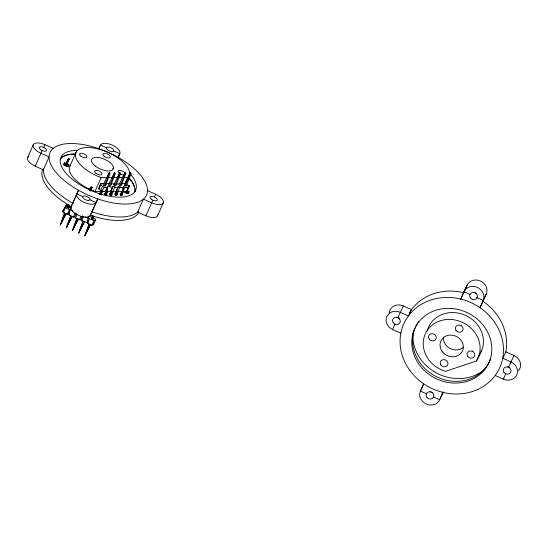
<?xml version="1.0" encoding="UTF-8"?>
<svg xmlns="http://www.w3.org/2000/svg" width="548" height="548" viewBox="0 0 548 548"><rect width="100%" height="100%" fill="white"/><g stroke="black" fill="none" stroke-linecap="round" stroke-linejoin="round"><path stroke-width="0.82" d="M64.554 165.017L64.808 165.277A2.11 0.945 23.7 0 0 68.089 165.791A2.11 0.945 23.7 0 0 65.561 163.763A2.11 0.945 23.7 0 0 64.842 165.236L64.493 165.023M89.468 189.101L89.831 189.348L89.399 189.108M114.813 187.409L112.963 186.478L110.367 192.738L110.943 190.903L112.018 191.362L111.977 192.67L114.813 187.409L117.998 187.43L118.19 186.484L120.067 187.437L123.252 187.457L123.471 186.539L125.321 187.471L128.506 187.484L128.705 186.573L126.931 184.566M89.084 215.967L95.708 219.316L92.961 225.091L91.571 225.242L87.865 223.584L87.091 222.461L81.748 220.851L80.864 219.659L79.344 219.769L75.638 218.111L74.761 216.912L73.227 217.035L69.521 215.371L69.74 209.809L70.213 208.733L67.116 214.295L63.41 212.638L62.547 211.466L66.664 204.5L65.829 206.829M88.324 188.67L93.194 190.683M110.881 191.355L101.51 191.3L98.756 188.82L100.914 183.512L104.099 183.525M106.038 184.443L106.168 183.539L109.353 183.553M107.62 186.464L106.579 192.567L107.62 186.464L105.627 191.327L107.62 186.464L112.744 187.395M111.292 184.471L111.422 183.566L114.648 184.053M121.8 184.525L121.93 183.628L125.108 183.642M71.13 208.315L70.959 206.295L70.24 207.815M68.904 164.715L68.075 166.873L63.41 164.585L64.568 162.777L68.904 164.715L68.432 165.791M126.883 190.677L129.075 191.656L128.246 193.814L124.334 192.081M125.321 187.471L122.053 192.499L123.252 187.457M64.828 164.811C64.02 164.667 65.753 165.38 64.767 164.811M89.523 188.964L89.947 189.231L89.571 188.93M122.526 191.416L123.471 186.539M66.5 165.77L69.315 158.927L68.445 158.605L65.281 165.291L66.5 165.77L66.76 165.243M112.018 191.362L115.936 191.916L116.313 190.916L117.272 191.389L117.012 192.588L120.067 187.437M88.084 218.022L88.324 216.967L87.091 222.461L89.406 218.618L87.865 223.584M69.521 215.371L68.637 214.186L69.74 209.809M93.948 216.344L92.907 219.344L91.365 218.652L92.865 215.864M69.493 205.274L68.452 208.391L69.5 205.397M99.489 194.622L100.942 190.108M104.73 194.656L105.949 190.896M109.984 194.684L111.203 190.923M115.238 194.711L116.457 190.951M120.245 195.492L121.464 191.732M63.41 212.638L65.424 206.589L62.547 211.466M92.907 219.344L93.948 216.227M75.638 218.111L76.946 214.384M64.753 212.994L60.52 224.707L66.109 213.604M70.863 215.734L66.637 227.441L72.226 216.337M76.98 218.467L72.747 230.181L78.337 219.077M83.091 221.207L78.864 232.921L84.454 221.817M88.92 224.728L84.974 235.654L90.564 224.55M100.914 183.512L98.756 188.82L100.784 184.409M64.698 212.877L60.088 225.166L66.144 213.528M70.808 215.617L66.198 227.906L72.261 216.268M76.925 218.357L72.315 230.639L78.371 219.001M83.036 221.091L78.426 233.38L84.488 221.741M89.146 223.831L84.543 236.12L90.598 224.481M100.668 193.985L101.764 191.06M105.367 195.478L107.018 191.088M110.621 195.513L111.998 191.848M115.875 195.54L117.525 191.149M121.129 195.568L122.499 191.91M106.922 178.6L109.408 172.236L103.113 184.95L103.969 185.916L105.291 185.93L110.23 173.004L103.969 185.916M112.176 178.627L114.662 172.264L108.367 184.977L109.223 185.95L110.545 185.957L115.484 173.031L109.223 185.95M117.43 178.655L119.916 172.291L113.621 185.012L114.477 185.978L115.799 185.984L120.738 173.058L114.477 185.978M122.684 178.682L125.163 172.325L118.875 185.039L119.731 186.005L121.053 186.012L125.992 173.093L119.731 186.005M127.937 178.716L130.417 172.353L124.129 185.066L124.978 186.039L126.307 186.046L131.239 173.12L124.978 186.039M81.748 220.851L83.454 216.59M90.776 190.553L92.153 187.258L91.283 186.936L89.468 190.738L91.283 186.936M90.557 191.204L92.153 187.258M125.471 192.177L126.677 192.718L129.492 185.875L128.465 185.82L129.26 186.327L129.492 185.875M82.364 215.953L80.864 219.659L82.563 216.042M111.155 190.903L112.963 186.478L110.943 190.903M116.313 190.916L118.19 186.484M128.506 187.484L126.163 192.519L128.705 186.573M74.761 216.912L76.336 213.234M105.565 184.95L106.168 183.539M27.619 157.639L33.291 144.672A10.549 4.72 23.7 0 1 44.991 144.741L53.183 148.405M33.291 144.672A10.549 4.72 23.7 0 0 40.853 153.228L49.046 156.899L43.367 169.866L35.175 166.195L42.141 150.577M64.095 163.852L64.568 162.777M69.911 166.243L76.014 152.303M71.069 206.836L78.508 190.266L71.069 206.836A10.549 4.72 23.7 0 0 78.624 215.398A10.549 4.72 23.7 0 0 90.324 215.46L97.763 198.883L90.324 215.46M98.887 148.864L100.558 145.049A10.549 4.72 23.7 0 1 112.258 145.117A10.549 4.72 23.7 0 1 119.813 153.673L118.142 157.482M70.528 165.236A29.01 12.981 23.7 0 0 95.016 191.519L101.12 177.586L127.931 177.504A29.01 12.981 23.7 0 0 128.965 176.018L128.581 176.888M125.561 182.922L127.931 177.504M128.602 192.738L129.075 191.656M157.584 215.837L163.263 202.87A10.549 4.72 23.7 0 1 151.563 202.808L143.371 199.136L137.692 212.103L145.891 215.768L152.858 200.157M400.841 333.239L392.649 329.567L395.012 324.169M397.855 317.682L403.328 305.914L411.521 309.586L408.411 315.956L400.218 312.285A10.549 9.432 26 0 0 386.806 316.614A10.549 9.432 26 0 0 392.649 329.567M423.618 383.744L420.398 391.101A10.549 9.432 26 0 0 426.241 404.054A10.549 9.432 26 0 0 439.654 399.718L443.407 391.882M467.033 285.344L460.704 299.064L467.033 285.344A10.549 9.432 26 0 1 480.445 281.008A10.549 9.432 26 0 1 486.288 293.961L479.959 307.688L486.288 293.961M442.873 392.368L439.654 399.718L433.639 397.026M495.173 375.476L503.365 379.148L505.729 373.743M508.571 367.263L514.038 355.494L505.845 351.823L502.742 358.193L510.935 361.858A10.549 9.432 26 0 1 516.778 374.811A10.549 9.432 26 0 1 503.365 379.148M115.936 191.916L117.998 187.43M100.544 190.848L102.579 186.436L100.681 184.409M92.961 225.091L95.708 219.316L95.016 220.741L94.194 220.762L85.344 216.796M68.445 158.605L65.308 165.222M43.696 147.391L44.991 144.741M68.418 204.918L66.911 207.706L68.569 204.863M98.798 148.666L100.558 145.049L106.579 147.741M118.053 157.283L119.813 153.673L113.799 150.974A3.959 1.767 23.7 0 1 107.709 149.933A3.959 1.767 23.7 0 1 109.052 147.172A3.959 1.767 23.7 0 1 113.799 150.974M126.677 192.718L126.931 192.184M154.413 196.972L155.707 194.314L147.515 190.649M423.159 385.436L420.398 391.101L426.419 393.793M476.472 360.954A29.01 25.941 26 0 0 463.081 322.656A29.01 25.941 26 0 0 424.611 335.588A29.01 25.941 26 0 0 445.654 371.318L476.472 360.954L479.815 354.111A29.01 25.941 26 0 0 465.231 315.258A29.01 25.941 26 0 0 427.269 330.985M478.151 357.81L481.487 350.967M79.344 219.769L81.063 216.316M99.887 194.629L100.633 193.122M105.127 194.656L105.88 193.156M110.004 195.437L111.134 193.184M115.258 195.465L116.388 193.211M120.512 195.499L121.642 193.239M69.315 158.927L69.082 159.386L68.295 158.872M73.227 217.035L75.425 212.871M100.921 194.725L102.956 191.067M105.764 195.485L107.805 191.827M111.018 195.513L113.052 191.855M116.272 195.54L117.902 192.615M121.526 195.568L123.56 191.916M91.365 218.652L93.023 215.809M91.571 225.242L94.194 220.762M101.51 191.3L104.312 187.354L107.497 187.368M116.265 184.292L119.861 183.614M67.116 214.295L68.637 214.186M95.016 191.519L100.88 191.505M102.558 191.499L105.908 191.492M110.1 191.478L111.778 191.471M98.921 188.368L99.332 188.368M117.272 191.389L126.636 191.444M469.944 294.406L463.93 291.707A10.549 9.432 26 0 1 477.342 287.378A10.549 9.432 26 0 1 483.185 300.331L477.164 297.639M82.762 196.568L76.747 193.876A10.549 4.72 23.7 0 0 84.303 202.431A10.549 4.72 23.7 0 0 95.996 202.5L89.982 199.801A3.959 1.767 23.7 0 1 83.892 198.76A3.959 1.767 23.7 0 1 85.241 195.999A3.959 1.767 23.7 0 1 89.982 199.801M67.246 207.028L68.788 207.713M72.809 211.186L64.952 207.665L66.034 205.603L70.747 207.754M102.579 186.436L104.312 187.354M91.132 187.211L91.92 187.717M389.244 312.792A10.549 9.432 26 0 1 403.328 305.914M399.937 318.183A3.959 3.535 26 0 1 396.889 316.977M409.472 312.607A52.752 47.169 26 0 1 463.814 292.694M476.739 297.537A52.752 47.169 26 0 1 477.322 297.838M482.5 300.934A52.752 47.169 26 0 1 505.729 352.426M442.763 393.354A10.549 9.432 26 0 1 441.346 395.56M432.762 392.601A3.959 3.535 26 0 1 430.481 391.457M509.887 367.694A3.959 3.535 26 0 1 507.9 366.804M514.038 355.494A10.549 9.432 26 0 1 518.47 370.66M476.671 293.262A3.959 3.535 26 0 1 474.301 292.324M490.782 358.371A40.819 36.497 26 0 1 435.865 376.401A40.819 36.497 26 0 1 418.672 321.505M485.021 369.071A42.86 38.326 26 0 1 437.612 373.551A42.86 38.326 26 0 1 412.993 332.931M463.519 347.199A11.871 10.611 26 0 1 450.23 348.583A11.871 10.611 26 0 1 443.428 337.123M461.848 325.307A3.959 3.535 26 0 1 461.491 325.197M473.177 351.104A3.959 3.535 26 0 1 472.849 350.973M101.12 177.586A29.01 12.981 23.7 0 1 75.48 154.015A29.01 12.981 23.7 0 1 105.141 151.214A29.01 12.981 23.7 0 1 129.369 174.922M112.854 168.811A2.637 1.178 23.7 0 1 112.669 168.51M124.06 175.045A3.959 1.767 23.7 0 1 118.279 172.264A3.959 1.767 23.7 0 1 121.656 170.86A3.959 1.767 23.7 0 1 125.273 174.538M35.175 166.195A10.549 4.72 23.7 0 1 28.558 156.639M138.432 211.446A52.752 23.605 23.7 0 1 91.448 211.631M73.418 203.555A52.752 23.605 23.7 0 1 43.422 168.9M157.783 214.501A10.549 4.72 23.7 0 1 145.891 215.768M155.707 194.314A10.549 4.72 23.7 0 1 163.263 202.87M60.362 159.208A40.819 18.262 23.7 0 1 76.062 153.885M129.266 178.073A40.819 18.262 23.7 0 1 134.678 191.869M129.17 172.743A40.819 18.262 23.7 0 1 120.039 197.177A40.819 18.262 23.7 0 1 66.637 173.997A40.819 18.262 23.7 0 1 77.604 150.364M61.547 157.16A42.169 18.865 23.7 0 1 74.323 154.221M129.684 179.011A42.169 18.865 23.7 0 1 134.575 186.717M135.24 188.786A42.169 18.865 23.7 0 1 135.609 191.725M91.934 190.218A2.11 0.945 23.7 0 1 90.728 189.896M90.084 189.56A2.11 0.945 23.7 0 1 89.276 188.82M99.243 194.28A1.452 0.651 23.7 0 1 100.202 193.499M101.099 193.924A1.452 0.651 23.7 0 1 101.661 194.835M106.011 193.752A1.452 0.651 23.7 0 1 106.627 195.067A1.452 0.651 23.7 0 1 104.394 194.191A1.452 0.651 23.7 0 1 105.456 193.533M111.525 193.924A1.452 0.651 23.7 0 1 111.676 195.129A1.452 0.651 23.7 0 1 109.545 194.047A1.452 0.651 23.7 0 1 110.991 193.656M116.429 193.766A1.452 0.651 23.7 0 1 117.169 195.115A1.452 0.651 23.7 0 1 114.916 194.266A1.452 0.651 23.7 0 1 115.957 193.588M121.944 193.937A1.452 0.651 23.7 0 1 122.252 195.177A1.452 0.651 23.7 0 1 120.074 194.163A1.452 0.651 23.7 0 1 121.403 193.677M126.821 191.053A2.11 0.945 23.7 0 1 128.04 192.958A2.11 0.945 23.7 0 1 124.917 192.095M138.356 213.165A52.718 23.591 23.7 0 1 89.941 215.069M71.281 206.644A52.718 23.591 23.7 0 1 42.374 170.188M393.197 322.649A3.959 3.535 26 0 0 399.903 322.827A3.959 3.535 26 0 0 396.204 317.306A3.959 3.535 26 0 0 393.197 322.649M409.801 370.359A52.752 47.169 26 0 0 498.947 369.359A52.752 47.169 26 0 0 446.627 297.427A52.752 47.169 26 0 0 409.801 370.359M426.789 397.129A3.959 3.535 26 0 0 433.495 397.307A3.959 3.535 26 0 0 429.796 391.786A3.959 3.535 26 0 0 426.789 397.129M503.907 372.222A3.959 3.535 26 0 0 510.62 372.407A3.959 3.535 26 0 0 506.921 366.886A3.959 3.535 26 0 0 503.907 372.222M470.314 297.742A3.959 3.535 26 0 0 477.02 297.92A3.959 3.535 26 0 0 473.328 292.399A3.959 3.535 26 0 0 470.314 297.742M418.371 363.447A40.819 36.497 26 0 0 487.569 365.331A40.819 36.497 26 0 0 449.429 308.366A40.819 36.497 26 0 0 418.371 363.447M441.955 351.11A11.871 10.611 26 0 0 462.08 351.658A11.871 10.611 26 0 0 450.99 335.095A11.871 10.611 26 0 0 441.955 351.11M456.005 330.389A3.959 3.535 26 0 0 462.711 330.567A3.959 3.535 26 0 0 459.019 325.046A3.959 3.535 26 0 0 456.005 330.389M467.691 356.296A3.959 3.535 26 0 0 474.397 356.474A3.959 3.535 26 0 0 470.698 350.953A3.959 3.535 26 0 0 467.691 356.296M440.866 364.954A3.959 3.535 26 0 0 447.572 365.139A3.959 3.535 26 0 0 443.873 359.618A3.959 3.535 26 0 0 440.866 364.954M429.18 339.048A3.959 3.535 26 0 0 435.886 339.233A3.959 3.535 26 0 0 432.194 333.711A3.959 3.535 26 0 0 429.18 339.048M95.057 165.873A11.871 5.309 23.7 0 0 113.32 169.01A11.871 5.309 23.7 0 0 99.092 157.598A11.871 5.309 23.7 0 0 95.057 165.873M104.154 156.242A3.959 1.767 23.7 0 0 110.244 157.283A3.959 1.767 23.7 0 0 105.497 153.481A3.959 1.767 23.7 0 0 104.154 156.242M95.873 173.223A3.959 1.767 23.7 0 0 101.955 174.271A3.959 1.767 23.7 0 0 97.215 170.462A3.959 1.767 23.7 0 0 95.873 173.223M80.755 156.112A3.959 1.767 23.7 0 0 86.844 157.153A3.959 1.767 23.7 0 0 82.104 153.351A3.959 1.767 23.7 0 0 80.755 156.112M40.442 149.556A3.959 1.767 23.7 0 0 46.532 150.604A3.959 1.767 23.7 0 0 41.792 146.796A3.959 1.767 23.7 0 0 40.442 149.556M65.692 181.737A52.752 23.605 23.7 0 0 146.535 195.067A52.752 23.605 23.7 0 0 82.611 144.514A52.752 23.605 23.7 0 0 65.692 181.737M151.159 199.13A3.959 1.767 23.7 0 0 157.249 200.178A3.959 1.767 23.7 0 0 152.502 196.376A3.959 1.767 23.7 0 0 151.159 199.13"/></g></svg>
